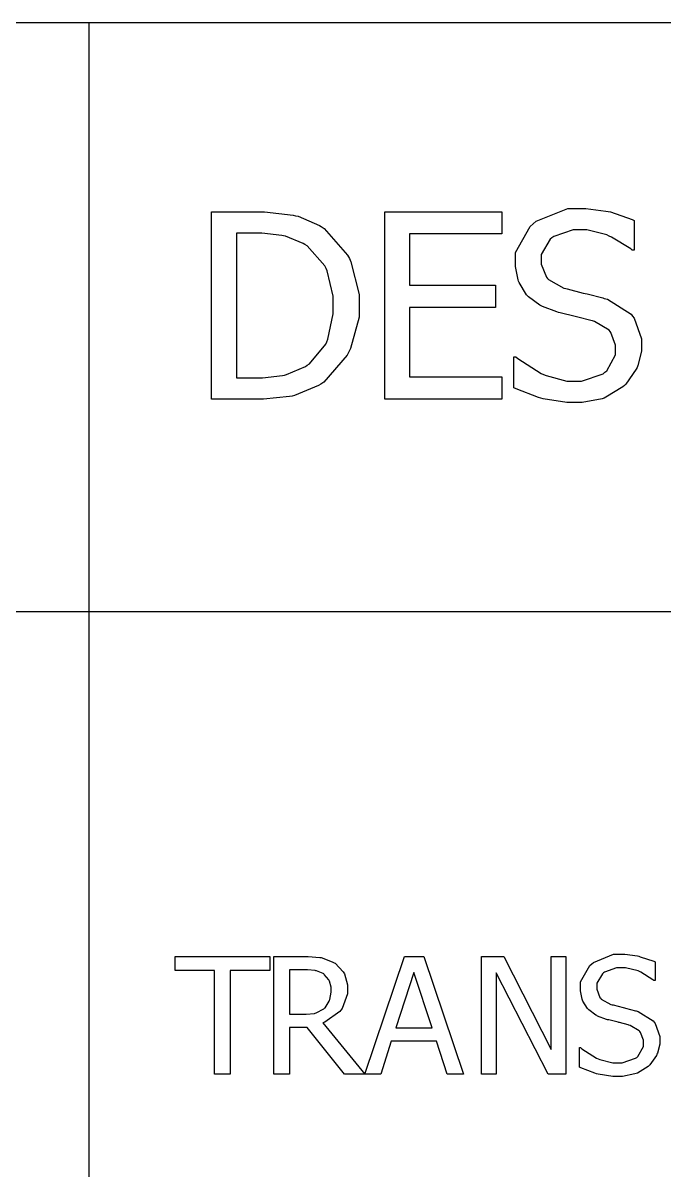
# Model space of a CAD drawing. Header units: millimetres. Extents: x 1974 to 2099, y 1386 to 1555.
# Drawn here: x 2078.951 to 2079.87, y 1488.222 to 1489.868 of the extents above; entities that cross this region are included whole.
import ezdxf

# ---------------------------------------------------------------- set-up
doc = ezdxf.new("R2010")
doc.units = ezdxf.units.MM
doc.layers.add('TEXTO', color=4, linetype='Continuous')

msp = doc.modelspace()

# ---------------------------------------------------------------- linework, layer by layer
at = {"layer": 'TEXTO', "color": 0}
for p, q in [((2098.7779, 1489.868), (2069.8934, 1489.868)), ((2079.0454, 1489.868), (2079.0454, 1472.9723)), ((2079.6867, 1489.5835), (2079.7323, 1489.602)), ((2079.7323, 1489.602), (2079.7475, 1489.602)), ((2079.7475, 1489.602), (2079.7582, 1489.602)), ((2079.7582, 1489.602), (2079.7868, 1489.5982)), ((2079.2213, 1489.3284), (2079.2213, 1489.5971)), ((2079.2213, 1489.5971), (2079.2825, 1489.5971)), ((2079.2825, 1489.5971), (2079.2974, 1489.5971)), ((2079.2974, 1489.5971), (2079.3383, 1489.5924)), ((2079.3383, 1489.5924), (2079.342, 1489.5914)), ((2079.342, 1489.5914), (2079.3456, 1489.5906)), ((2079.3456, 1489.5906), (2079.3762, 1489.5775)), ((2079.4697, 1489.3284), (2079.4697, 1489.5971)), ((2079.4697, 1489.5971), (2079.6377, 1489.5971)), ((2079.6377, 1489.5971), (2079.6377, 1489.5654)), ((2079.7868, 1489.5982), (2079.7902, 1489.5975)), ((2079.7902, 1489.5975), (2079.7935, 1489.5968)), ((2079.7935, 1489.5968), (2079.8246, 1489.5861)), ((2079.8246, 1489.5861), (2079.8274, 1489.5847)), ((2079.8274, 1489.5847), (2079.8274, 1489.5419)), ((2079.3762, 1489.5775), (2079.3787, 1489.5758)), ((2079.3787, 1489.5758), (2079.3829, 1489.573)), ((2079.3829, 1489.573), (2079.4165, 1489.535)), ((2079.6571, 1489.5388), (2079.6783, 1489.5762)), ((2079.6783, 1489.5762), (2079.6826, 1489.5799)), ((2079.6826, 1489.5799), (2079.6867, 1489.5835)), ((2079.7398, 1489.5711), (2079.7121, 1489.5614)), ((2079.7499, 1489.5711), (2079.7398, 1489.5711)), ((2079.7594, 1489.5711), (2079.7499, 1489.5711)), ((2079.7884, 1489.5638), (2079.7594, 1489.5711)), ((2079.2843, 1489.5664), (2079.257, 1489.5664)), ((2079.257, 1489.5664), (2079.257, 1489.3591)), ((2079.2937, 1489.5664), (2079.2843, 1489.5664)), ((2079.322, 1489.5633), (2079.2937, 1489.5664)), ((2079.3247, 1489.5626), (2079.322, 1489.5633)), ((2079.3275, 1489.5621), (2079.3247, 1489.5626)), ((2079.3528, 1489.5516), (2079.3275, 1489.5621)), ((2079.6377, 1489.5654), (2079.5055, 1489.5654)), ((2079.5055, 1489.5654), (2079.5055, 1489.4917)), ((2079.707, 1489.5576), (2079.6942, 1489.536)), ((2079.7096, 1489.5595), (2079.707, 1489.5576)), ((2079.7121, 1489.5614), (2079.7096, 1489.5595)), ((2079.7918, 1489.5623), (2079.7884, 1489.5638)), ((2079.7951, 1489.5609), (2079.7918, 1489.5623)), ((2079.8227, 1489.5439), (2079.7951, 1489.5609)), ((2079.3552, 1489.5502), (2079.3528, 1489.5516)), ((2079.3585, 1489.5481), (2079.3552, 1489.5502)), ((2079.384, 1489.5196), (2079.3585, 1489.5481)), ((2079.6571, 1489.5251), (2079.6571, 1489.5388)), ((2079.6942, 1489.536), (2079.6942, 1489.5288)), ((2079.8248, 1489.5419), (2079.8227, 1489.5439)), ((2079.8274, 1489.5419), (2079.8248, 1489.5419)), ((2079.3858, 1489.5159), (2079.384, 1489.5196)), ((2079.4165, 1489.535), (2079.419, 1489.5302)), ((2079.419, 1489.5302), (2079.4212, 1489.5255)), ((2079.4212, 1489.5255), (2079.4332, 1489.4783)), ((2079.6571, 1489.5187), (2079.6571, 1489.5251)), ((2079.6942, 1489.5288), (2079.6942, 1489.5221)), ((2079.6942, 1489.5221), (2079.7017, 1489.5033)), ((2079.3874, 1489.5124), (2079.3858, 1489.5159)), ((2079.396, 1489.4762), (2079.3874, 1489.5124)), ((2079.6609, 1489.4995), (2079.6571, 1489.5187)), ((2079.7017, 1489.5033), (2079.7033, 1489.5016)), ((2079.5055, 1489.4917), (2079.6287, 1489.4917)), ((2079.6287, 1489.4917), (2079.6287, 1489.46)), ((2079.6617, 1489.4974), (2079.6609, 1489.4995)), ((2079.6624, 1489.4955), (2079.6617, 1489.4974)), ((2079.6731, 1489.4781), (2079.6624, 1489.4955)), ((2079.7033, 1489.5016), (2079.7047, 1489.5)), ((2079.7047, 1489.5), (2079.7266, 1489.4876)), ((2079.7266, 1489.4876), (2079.7295, 1489.4869)), ((2079.7295, 1489.4869), (2079.7313, 1489.4864)), ((2079.7313, 1489.4864), (2079.7544, 1489.4805)), ((2079.396, 1489.463), (2079.396, 1489.4762)), ((2079.4332, 1489.4783), (2079.4332, 1489.4625)), ((2079.6746, 1489.4766), (2079.6731, 1489.4781)), ((2079.6759, 1489.4751), (2079.6746, 1489.4766)), ((2079.6922, 1489.4629), (2079.6759, 1489.4751)), ((2079.7544, 1489.4805), (2079.7573, 1489.4798)), ((2079.7573, 1489.4798), (2079.7599, 1489.4793)), ((2079.7599, 1489.4793), (2079.7827, 1489.4734)), ((2079.7827, 1489.4734), (2079.7845, 1489.4728)), ((2079.7845, 1489.4728), (2079.7891, 1489.4715)), ((2079.7891, 1489.4715), (2079.8229, 1489.4501)), ((2079.396, 1489.4508), (2079.396, 1489.463)), ((2079.396, 1489.463), (2079.396, 1489.463)), ((2079.4332, 1489.4625), (2079.4332, 1489.4459)), ((2079.4332, 1489.4625), (2079.4332, 1489.4625)), ((2079.6287, 1489.46), (2079.5055, 1489.46)), ((2079.5055, 1489.46), (2079.5055, 1489.3602)), ((2079.6941, 1489.462), (2079.6922, 1489.4629)), ((2079.6959, 1489.461), (2079.6941, 1489.462)), ((2079.7167, 1489.4534), (2079.6959, 1489.461)), ((2079.719, 1489.4527), (2079.7167, 1489.4534)), ((2079.3881, 1489.4141), (2079.396, 1489.4508)), ((2079.4332, 1489.4459), (2079.4208, 1489.401)), ((2079.7215, 1489.4521), (2079.719, 1489.4527)), ((2079.743, 1489.4467), (2079.7215, 1489.4521)), ((2079.7448, 1489.4464), (2079.743, 1489.4467)), ((2079.7465, 1489.446), (2079.7448, 1489.4464)), ((2079.7654, 1489.4412), (2079.7465, 1489.446)), ((2079.7675, 1489.4405), (2079.7654, 1489.4412)), ((2079.7704, 1489.4397), (2079.7675, 1489.4405)), ((2079.7915, 1489.4272), (2079.7704, 1489.4397)), ((2079.8229, 1489.4501), (2079.8251, 1489.4472)), ((2079.8251, 1489.4472), (2079.8273, 1489.4444)), ((2079.8273, 1489.4444), (2079.8379, 1489.4148)), ((2079.7928, 1489.4254), (2079.7915, 1489.4272)), ((2079.7941, 1489.4238), (2079.7928, 1489.4254)), ((2079.8007, 1489.4059), (2079.7941, 1489.4238)), ((2079.3617, 1489.3791), (2079.3851, 1489.4071)), ((2079.3851, 1489.4071), (2079.3867, 1489.4106)), ((2079.3867, 1489.4106), (2079.3881, 1489.4141)), ((2079.8007, 1489.3994), (2079.8007, 1489.4059)), ((2079.8379, 1489.4148), (2079.8379, 1489.4049)), ((2079.8379, 1489.4049), (2079.8379, 1489.3971)), ((2079.4158, 1489.3912), (2079.3824, 1489.3527)), ((2079.4184, 1489.3961), (2079.4158, 1489.3912)), ((2079.4208, 1489.401), (2079.4184, 1489.3961)), ((2079.6551, 1489.3445), (2079.6551, 1489.3892)), ((2079.6551, 1489.3892), (2079.6576, 1489.3892)), ((2079.6576, 1489.3892), (2079.6605, 1489.3864)), ((2079.7881, 1489.3689), (2079.8007, 1489.3918)), ((2079.8007, 1489.3918), (2079.8007, 1489.3994)), ((2079.8379, 1489.3971), (2079.8326, 1489.3764)), ((2079.3289, 1489.3635), (2079.3562, 1489.3753)), ((2079.3562, 1489.3753), (2079.3587, 1489.3769)), ((2079.3587, 1489.3769), (2079.3617, 1489.3791)), ((2079.6605, 1489.3864), (2079.6939, 1489.365)), ((2079.8305, 1489.3713), (2079.8155, 1489.3497)), ((2079.8315, 1489.3738), (2079.8305, 1489.3713)), ((2079.8326, 1489.3764), (2079.8315, 1489.3738)), ((2079.257, 1489.3591), (2079.2843, 1489.3591)), ((2079.2843, 1489.3591), (2079.2947, 1489.3591)), ((2079.2947, 1489.3591), (2079.323, 1489.3623)), ((2079.323, 1489.3623), (2079.326, 1489.3629)), ((2079.326, 1489.3629), (2079.3289, 1489.3635)), ((2079.5055, 1489.3602), (2079.6377, 1489.3602)), ((2079.6377, 1489.3602), (2079.6377, 1489.3284)), ((2079.6939, 1489.365), (2079.6976, 1489.3635)), ((2079.6976, 1489.3635), (2079.7014, 1489.362)), ((2079.7014, 1489.362), (2079.7309, 1489.3543)), ((2079.7309, 1489.3543), (2079.7409, 1489.3543)), ((2079.7409, 1489.3543), (2079.752, 1489.3543)), ((2079.752, 1489.3543), (2079.783, 1489.3647)), ((2079.783, 1489.3647), (2079.7856, 1489.3668)), ((2079.7856, 1489.3668), (2079.7881, 1489.3689)), ((2079.3749, 1489.3477), (2079.3405, 1489.3335)), ((2079.3783, 1489.3499), (2079.3749, 1489.3477)), ((2079.3824, 1489.3527), (2079.3783, 1489.3499)), ((2079.6581, 1489.343), (2079.6551, 1489.3445)), ((2079.6902, 1489.3307), (2079.6581, 1489.343)), ((2079.8113, 1489.3459), (2079.7869, 1489.3309)), ((2079.8135, 1489.3478), (2079.8113, 1489.3459)), ((2079.8155, 1489.3497), (2079.8135, 1489.3478)), ((2079.2833, 1489.3284), (2079.2213, 1489.3284)), ((2079.2957, 1489.3284), (2079.2833, 1489.3284)), ((2079.3334, 1489.332), (2079.2957, 1489.3284)), ((2079.337, 1489.3327), (2079.3334, 1489.332)), ((2079.3405, 1489.3335), (2079.337, 1489.3327)), ((2079.6377, 1489.3284), (2079.4697, 1489.3284)), ((2079.6377, 1489.3284), (2079.6377, 1489.3284)), ((2079.6936, 1489.3296), (2079.6902, 1489.3307)), ((2079.697, 1489.3286), (2079.6936, 1489.3296)), ((2079.7309, 1489.3235), (2079.697, 1489.3286)), ((2079.7433, 1489.3235), (2079.7309, 1489.3235)), ((2079.7529, 1489.3235), (2079.7433, 1489.3235)), ((2079.7433, 1489.3235), (2079.7433, 1489.3235)), ((2079.7815, 1489.3288), (2079.7529, 1489.3235)), ((2079.7842, 1489.3298), (2079.7815, 1489.3288)), ((2079.7869, 1489.3309), (2079.7842, 1489.3298)), ((2098.7779, 1489.0232), (2069.8934, 1489.0232)), ((2079.7691, 1488.5202), (2079.7977, 1488.5318)), ((2079.7977, 1488.5318), (2079.8073, 1488.5318)), ((2079.8073, 1488.5318), (2079.814, 1488.5318)), ((2079.814, 1488.5318), (2079.832, 1488.5294)), ((2079.1691, 1488.5087), (2079.1691, 1488.5287)), ((2079.1691, 1488.5287), (2079.3051, 1488.5287)), ((2079.3051, 1488.5287), (2079.3051, 1488.5087)), ((2079.3106, 1488.3598), (2079.3106, 1488.5287)), ((2079.3106, 1488.5287), (2079.3541, 1488.5287)), ((2079.3541, 1488.5287), (2079.3601, 1488.5287)), ((2079.3601, 1488.5287), (2079.3768, 1488.5274)), ((2079.3768, 1488.5274), (2079.3785, 1488.5271)), ((2079.3785, 1488.5271), (2079.3801, 1488.5269)), ((2079.3801, 1488.5269), (2079.3955, 1488.5207)), ((2079.3955, 1488.5207), (2079.3971, 1488.5197)), ((2079.3971, 1488.5197), (2079.3986, 1488.5189)), ((2079.3986, 1488.5189), (2079.4103, 1488.5066)), ((2079.4414, 1488.3598), (2079.4983, 1488.5287)), ((2079.4983, 1488.5287), (2079.5259, 1488.5287)), ((2079.5259, 1488.5287), (2079.5829, 1488.3598)), ((2079.6085, 1488.3598), (2079.6085, 1488.5287)), ((2079.6085, 1488.5287), (2079.6405, 1488.5287)), ((2079.6405, 1488.5287), (2079.7083, 1488.395)), ((2079.7083, 1488.395), (2079.7083, 1488.5287)), ((2079.7083, 1488.5287), (2079.7294, 1488.5287)), ((2079.7294, 1488.5287), (2079.7294, 1488.3598)), ((2079.7294, 1488.5287), (2079.7294, 1488.5287)), ((2079.7504, 1488.4921), (2079.7637, 1488.5156)), ((2079.7637, 1488.5156), (2079.7665, 1488.5179)), ((2079.7665, 1488.5179), (2079.7691, 1488.5202)), ((2079.832, 1488.5294), (2079.8341, 1488.5289)), ((2079.8341, 1488.5289), (2079.8361, 1488.5284)), ((2079.8361, 1488.5284), (2079.8557, 1488.5218)), ((2079.8557, 1488.5218), (2079.8576, 1488.5208)), ((2079.8576, 1488.5208), (2079.8576, 1488.494)), ((2079.2258, 1488.5087), (2079.1691, 1488.5087)), ((2079.2258, 1488.3598), (2079.2258, 1488.5087)), ((2079.3051, 1488.5087), (2079.2483, 1488.5087)), ((2079.2483, 1488.5087), (2079.2483, 1488.3598)), ((2079.3553, 1488.5094), (2079.3331, 1488.5094)), ((2079.3331, 1488.5094), (2079.3331, 1488.4457)), ((2079.3589, 1488.5094), (2079.3553, 1488.5094)), ((2079.3699, 1488.5084), (2079.3589, 1488.5094)), ((2079.371, 1488.5081), (2079.3699, 1488.5084)), ((2079.3721, 1488.5079), (2079.371, 1488.5081)), ((2079.3813, 1488.5042), (2079.3721, 1488.5079)), ((2079.3822, 1488.5036), (2079.3813, 1488.5042)), ((2079.383, 1488.503), (2079.3822, 1488.5036)), ((2079.3898, 1488.4953), (2079.383, 1488.503)), ((2079.4103, 1488.5066), (2079.4112, 1488.5051)), ((2079.4112, 1488.5051), (2079.4119, 1488.5036)), ((2079.4119, 1488.5036), (2079.4163, 1488.4881)), ((2079.5115, 1488.5058), (2079.4856, 1488.4262)), ((2079.5376, 1488.4262), (2079.5115, 1488.5058)), ((2079.7042, 1488.3598), (2079.6296, 1488.5054)), ((2079.6296, 1488.5054), (2079.6296, 1488.3598)), ((2079.7818, 1488.5039), (2079.7738, 1488.4904)), ((2079.7834, 1488.5051), (2079.7818, 1488.5039)), ((2079.785, 1488.5063), (2079.7834, 1488.5051)), ((2079.8023, 1488.5123), (2079.785, 1488.5063)), ((2079.8087, 1488.5123), (2079.8023, 1488.5123)), ((2079.8148, 1488.5123), (2079.8087, 1488.5123)), ((2079.833, 1488.5079), (2079.8148, 1488.5123)), ((2079.8351, 1488.5069), (2079.833, 1488.5079)), ((2079.8372, 1488.5061), (2079.8351, 1488.5069)), ((2079.8544, 1488.4953), (2079.8372, 1488.5061)), ((2079.3902, 1488.4943), (2079.3898, 1488.4953)), ((2079.3906, 1488.4933), (2079.3902, 1488.4943)), ((2079.3929, 1488.4845), (2079.3906, 1488.4933)), ((2079.3929, 1488.4812), (2079.3929, 1488.4845)), ((2079.4163, 1488.4881), (2079.4163, 1488.4828)), ((2079.4163, 1488.4828), (2079.4163, 1488.4751)), ((2079.7504, 1488.4834), (2079.7504, 1488.4921)), ((2079.7504, 1488.4795), (2079.7504, 1488.4834)), ((2079.7738, 1488.4904), (2079.7738, 1488.4859)), ((2079.7738, 1488.4859), (2079.7738, 1488.4816)), ((2079.8558, 1488.494), (2079.8544, 1488.4953)), ((2079.8576, 1488.494), (2079.8558, 1488.494)), ((2079.3901, 1488.4647), (2079.3905, 1488.4658)), ((2079.3905, 1488.4658), (2079.3909, 1488.4669)), ((2079.3909, 1488.4669), (2079.3929, 1488.4777)), ((2079.3929, 1488.4777), (2079.3929, 1488.4812)), ((2079.3929, 1488.4812), (2079.3929, 1488.4812)), ((2079.4163, 1488.4751), (2079.4085, 1488.454)), ((2079.7529, 1488.4673), (2079.7504, 1488.4795)), ((2079.7534, 1488.4661), (2079.7529, 1488.4673)), ((2079.7538, 1488.4648), (2079.7534, 1488.4661)), ((2079.7738, 1488.4816), (2079.7784, 1488.4697)), ((2079.7784, 1488.4697), (2079.7794, 1488.4687)), ((2079.7794, 1488.4687), (2079.7803, 1488.4676)), ((2079.7803, 1488.4676), (2079.7941, 1488.4599)), ((2079.3714, 1488.4476), (2079.3824, 1488.4535)), ((2079.3824, 1488.4535), (2079.3834, 1488.4544)), ((2079.3834, 1488.4544), (2079.3841, 1488.4552)), ((2079.4053, 1488.4497), (2079.3839, 1488.4343)), ((2079.3841, 1488.4552), (2079.3901, 1488.4647)), ((2079.4069, 1488.4518), (2079.4053, 1488.4497)), ((2079.4085, 1488.454), (2079.4069, 1488.4518)), ((2079.7606, 1488.454), (2079.7538, 1488.4648)), ((2079.7614, 1488.453), (2079.7606, 1488.454)), ((2079.7623, 1488.4521), (2079.7614, 1488.453)), ((2079.7725, 1488.4443), (2079.7623, 1488.4521)), ((2079.7941, 1488.4599), (2079.7959, 1488.4594)), ((2079.7959, 1488.4594), (2079.7971, 1488.4591)), ((2079.7971, 1488.4591), (2079.8117, 1488.4555)), ((2079.8117, 1488.4555), (2079.8134, 1488.455)), ((2079.8134, 1488.455), (2079.8151, 1488.4546)), ((2079.8151, 1488.4546), (2079.8293, 1488.4509)), ((2079.8293, 1488.4509), (2079.8305, 1488.4505)), ((2079.8305, 1488.4505), (2079.8334, 1488.4497)), ((2079.8334, 1488.4497), (2079.8548, 1488.4363)), ((2079.3331, 1488.4457), (2079.3528, 1488.4457)), ((2079.3528, 1488.4457), (2079.357, 1488.4457)), ((2079.357, 1488.4457), (2079.3688, 1488.4471)), ((2079.3688, 1488.4471), (2079.3701, 1488.4473)), ((2079.3701, 1488.4473), (2079.3714, 1488.4476)), ((2079.3839, 1488.4343), (2079.3812, 1488.4333)), ((2079.3812, 1488.4333), (2079.4414, 1488.3598)), ((2079.3812, 1488.4333), (2079.3812, 1488.4333)), ((2079.7737, 1488.4438), (2079.7725, 1488.4443)), ((2079.7748, 1488.4432), (2079.7737, 1488.4438)), ((2079.7879, 1488.4383), (2079.7748, 1488.4432)), ((2079.7894, 1488.4379), (2079.7879, 1488.4383)), ((2079.7909, 1488.4376), (2079.7894, 1488.4379)), ((2079.8045, 1488.4343), (2079.7909, 1488.4376)), ((2079.8056, 1488.434), (2079.8045, 1488.4343)), ((2079.8066, 1488.4338), (2079.8056, 1488.434)), ((2079.8186, 1488.4307), (2079.8066, 1488.4338)), ((2079.8548, 1488.4363), (2079.8561, 1488.4345)), ((2079.8561, 1488.4345), (2079.8574, 1488.4327)), ((2079.8574, 1488.4327), (2079.8641, 1488.414)), ((2079.3587, 1488.427), (2079.3331, 1488.427)), ((2079.3331, 1488.427), (2079.3331, 1488.3598)), ((2079.4122, 1488.3598), (2079.3587, 1488.427)), ((2079.4856, 1488.4262), (2079.5376, 1488.4262)), ((2079.4856, 1488.4262), (2079.4856, 1488.4262)), ((2079.8199, 1488.4303), (2079.8186, 1488.4307)), ((2079.8217, 1488.4297), (2079.8199, 1488.4303)), ((2079.8348, 1488.4219), (2079.8217, 1488.4297)), ((2079.8357, 1488.4209), (2079.8348, 1488.4219)), ((2079.8365, 1488.4198), (2079.8357, 1488.4209)), ((2079.8408, 1488.4086), (2079.8365, 1488.4198)), ((2079.4792, 1488.407), (2079.464, 1488.3598)), ((2079.5439, 1488.407), (2079.4792, 1488.407)), ((2079.5592, 1488.3598), (2079.5439, 1488.407)), ((2079.8408, 1488.4044), (2079.8408, 1488.4086)), ((2079.8408, 1488.3996), (2079.8408, 1488.4044)), ((2079.8641, 1488.403), (2079.8607, 1488.39)), ((2079.8641, 1488.414), (2079.8641, 1488.4079)), ((2079.8641, 1488.4079), (2079.8641, 1488.403)), ((2079.7492, 1488.3699), (2079.7492, 1488.3981)), ((2079.7492, 1488.3981), (2079.7507, 1488.3981)), ((2079.7507, 1488.3981), (2079.7525, 1488.3963)), ((2079.7525, 1488.3963), (2079.7735, 1488.3829)), ((2079.8295, 1488.3827), (2079.8312, 1488.3839)), ((2079.8312, 1488.3839), (2079.8327, 1488.3853)), ((2079.8327, 1488.3853), (2079.8408, 1488.3996)), ((2079.8594, 1488.3868), (2079.85, 1488.3732)), ((2079.86, 1488.3884), (2079.8594, 1488.3868)), ((2079.8607, 1488.39), (2079.86, 1488.3884)), ((2079.7511, 1488.3691), (2079.7492, 1488.3699)), ((2079.7712, 1488.3612), (2079.7511, 1488.3691)), ((2079.7735, 1488.3829), (2079.776, 1488.3819)), ((2079.776, 1488.3819), (2079.7783, 1488.381)), ((2079.7783, 1488.381), (2079.7968, 1488.3761)), ((2079.7968, 1488.3761), (2079.803, 1488.3761)), ((2079.803, 1488.3761), (2079.81, 1488.3761)), ((2079.81, 1488.3761), (2079.8295, 1488.3827)), ((2079.8474, 1488.3709), (2079.832, 1488.3614)), ((2079.8488, 1488.3721), (2079.8474, 1488.3709)), ((2079.85, 1488.3732), (2079.8488, 1488.3721)), ((2079.2483, 1488.3598), (2079.2258, 1488.3598)), ((2079.2483, 1488.3598), (2079.2483, 1488.3598)), ((2079.3331, 1488.3598), (2079.3106, 1488.3598)), ((2079.4414, 1488.3598), (2079.4122, 1488.3598)), ((2079.464, 1488.3598), (2079.4414, 1488.3598)), ((2079.464, 1488.3598), (2079.464, 1488.3598)), ((2079.5829, 1488.3598), (2079.5592, 1488.3598)), ((2079.6296, 1488.3598), (2079.6085, 1488.3598)), ((2079.7294, 1488.3598), (2079.7042, 1488.3598)), ((2079.7734, 1488.3605), (2079.7712, 1488.3612)), ((2079.7756, 1488.3599), (2079.7734, 1488.3605)), ((2079.7968, 1488.3567), (2079.7756, 1488.3599)), ((2079.8047, 1488.3567), (2079.7968, 1488.3567)), ((2079.8105, 1488.3567), (2079.8047, 1488.3567)), ((2079.8047, 1488.3567), (2079.8047, 1488.3567)), ((2079.8286, 1488.3601), (2079.8105, 1488.3567)), ((2079.8304, 1488.3607), (2079.8286, 1488.3601)), ((2079.832, 1488.3614), (2079.8304, 1488.3607))]:
    msp.add_line(p, q, dxfattribs=at)

doc.saveas('drawing.dxf')
